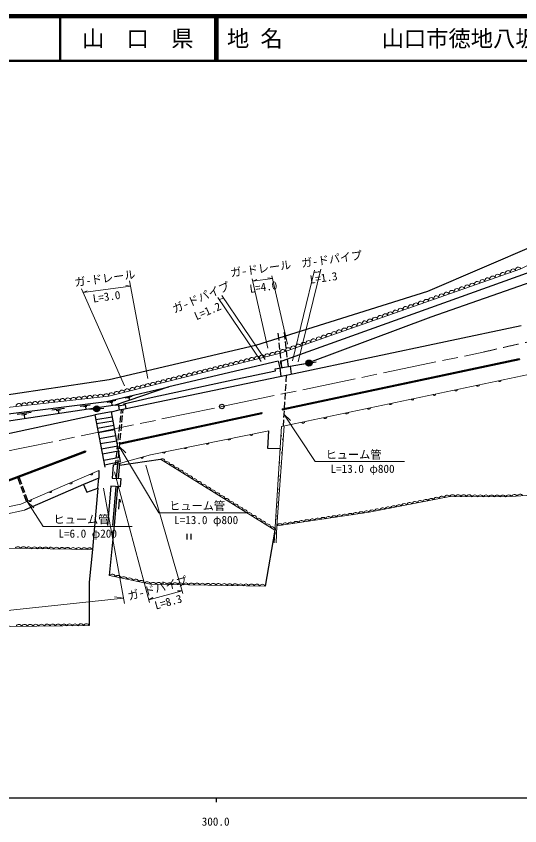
# Model space of a CAD drawing. Units: millimetres, scale not verified. Extents: x 40000 to 680000, y 20000 to 380000.
# Drawn here: x 323148 to 436018, y 198715 to 380000 of the extents above; entities that cross this region are included whole.
import ezdxf
from ezdxf.enums import TextEntityAlignment as Align

# ---------------------------------------------------------------- set-up
doc = ezdxf.new("R2010")
doc.units = ezdxf.units.MM
doc.header["$LTSCALE"] = 1000
doc.linetypes.add('CHAIN', pattern=[18.5, 12, -1.5, 3.5, -1.5])
for name, color, linetype, lineweight in [('M-BGD', 7, 'Continuous', 13), ('M-BMK', 2, 'CHAIN', 13), ('M-BMK-SRVR', 3, 'Continuous', 25), ('M-STR-HTXT', 7, 'Continuous', 13), ('M-TTL', 2, 'Continuous', 140), ('M-TTL-BAND', 7, 'Continuous', 25), ('M-TTL-LINE', 7, 'Continuous', 50)]:
    doc.layers.add(name, color=color, linetype=linetype, lineweight=lineweight)
doc.layers.add('M-TTL-TXT', color=7, linetype='Continuous')
doc.styles.add('ＭＳ ゴシック', font='')
doc.styles.get('ＭＳ ゴシック').set_extended_font_data('MS Gothic')

msp = doc.modelspace()

# ---------------------------------------------------------------- hatches: boundary and pattern name
at = {"layer": 'M-BGD'}
for points in [[(389440, 302446, 0.97359), (388088, 302254, 0.01338), (388093, 302218, 1)], [(341870, 292142, 0.97359), (340508, 292055, 0.01338), (340510, 292019, 1)]]:
    msp.add_hatch(color=256, dxfattribs=at).paths.add_polyline_path(points)

# ---------------------------------------------------------------- linework, layer by layer
at = {"layer": 'M-BGD', "lineweight": 25}
for p, q in [((439700, 328779), (415363, 318336)), ((438485, 322728), (382687, 302741)), ((416158, 312697), (442955, 322106)), ((415363, 318336), (376808, 306244)), ((388358, 302318), (416158, 312697)), ((385468, 299981), (436307, 310710)), ((382059, 307388), (381898, 308993)), ((383457, 307641), (383275, 309242)), ((382260, 305398), (382109, 306891)), ((383684, 305654), (383514, 307144)), ((376808, 306244), (343984, 298565)), ((382460, 303408), (382310, 304901)), ((383910, 303667), (383740, 305157)), ((381825, 302782), (357339, 297045)), ((381825, 302782), (382233, 301228)), ((382671, 301306), (382510, 302911)), ((382722, 292095), (435907, 303376)), ((382774, 291851), (435959, 303131)), ((384148, 301569), (383966, 303170)), ((435907, 303376), (435959, 303131)), ((381192, 301043), (388358, 302318)), ((381271, 300556), (381192, 301043)), ((382233, 301228), (382467, 299356)), ((382687, 302741), (382313, 302671)), ((382313, 302671), (382671, 301306)), ((384538, 301638), (384801, 299842)), ((387187, 302100), (388088, 302254)), ((389448, 302484), (390349, 302637)), ((347803, 292138), (385468, 299981)), ((372337, 298742), (381271, 300556)), ((383688, 299610), (383593, 298129)), ((343984, 298565), (314007, 294108)), ((353404, 294630), (372337, 298742)), ((383561, 297631), (383465, 296134)), ((343425, 293712), (357339, 297045)), ((357339, 297045), (345328, 292877)), ((383432, 295635), (383336, 294138)), ((315470, 290192), (343425, 293712)), ((343535, 293557), (345456, 294005)), ((347293, 293218), (353404, 294630)), ((347606, 294576), (349126, 294930)), ((348113, 294564), (348631, 294689)), ((348413, 294556), (348561, 294128)), ((345328, 292877), (314554, 288290)), ((331142, 291837), (333976, 292211)), ((337453, 292696), (339715, 292977)), ((338236, 292574), (338961, 292667)), ((338692, 292550), (338768, 291989)), ((339598, 291972), (340508, 292055)), ((341882, 292179), (342792, 292262)), ((344170, 293499), (344805, 293647)), ((344490, 293487), (344618, 292868)), ((345328, 292877), (346165, 292990)), ((347646, 292960), (346072, 292658)), ((346072, 292658), (346230, 291836)), ((346165, 292990), (346234, 292689)), ((346230, 291836), (347803, 292138)), ((346664, 291919), (346567, 291008)), ((347054, 291994), (346968, 291107)), ((347374, 292908), (347293, 293218)), ((347803, 292138), (347646, 292960)), ((382722, 292095), (382774, 291851)), ((383304, 293639), (383208, 292142)), ((315531, 285283), (340794, 290707)), ((323350, 290924), (326488, 291336)), ((324384, 290758), (325428, 290916)), ((324919, 290679), (325016, 290048)), ((332124, 291720), (333053, 291849)), ((332586, 291650), (332703, 291113)), ((344474, 291428), (340794, 290707)), ((340794, 290707), (343050, 279056)), ((340996, 289665), (344681, 290320)), ((344474, 291428), (346230, 291836)), ((346550, 280272), (344474, 291428)), ((346514, 290510), (346356, 289019)), ((346523, 284490), (378183, 291258)), ((346575, 284245), (378235, 291013)), ((346920, 290609), (346775, 289116)), ((378183, 291258), (378235, 291013)), ((383176, 291643), (383080, 290146)), ((341161, 288812), (344854, 289389)), ((341366, 287751), (345036, 288408)), ((346304, 288521), (346146, 287030)), ((346726, 288618), (346581, 287125)), ((383048, 289647), (382953, 288166)), ((341559, 286757), (345217, 287437)), ((346093, 286533), (345935, 285041)), ((346533, 286628), (346388, 285135)), ((379579, 283188), (379756, 287165)), ((341813, 285444), (345468, 286087)), ((342037, 284286), (345688, 284908)), ((346340, 284637), (346195, 283144)), ((342265, 283107), (345897, 283784)), ((345882, 284544), (345724, 283052)), ((346523, 284490), (346575, 284245)), ((382293, 283092), (379579, 283188)), ((319197, 275391), (338638, 282702)), ((319267, 275151), (338726, 282468)), ((338638, 282702), (338726, 282468)), ((342471, 282045), (342474, 282027)), ((342474, 282027), (346100, 282692)), ((342759, 280557), (346369, 281244)), ((345672, 282555), (345514, 281063)), ((346147, 282647), (346002, 281154)), ((342954, 279550), (346550, 280272)), ((344885, 279545), (344628, 276571)), ((344885, 279545), (346559, 279925)), ((345461, 280566), (345364, 279654)), ((345667, 276507), (345939, 279785)), ((345953, 280656), (345867, 279768)), ((346051, 276484), (346341, 279876)), ((346303, 279431), (355517, 280785)), ((341698, 278278), (341635, 276586)), ((323448, 276723), (324018, 275160)), ((323765, 276842), (324332, 275287)), ((341635, 276586), (338269, 275127)), ((341464, 274338), (341635, 276586)), ((344628, 276571), (346626, 276448)), ((346626, 276448), (346469, 274617)), ((324189, 274690), (324704, 273281)), ((324503, 274817), (325018, 273408)), ((338269, 275127), (325042, 269368)), ((338269, 275127), (338952, 273391)), ((338952, 273391), (341464, 274338)), ((341464, 274338), (340230, 260549)), ((344391, 274748), (343622, 265994)), ((346469, 274617), (344391, 274748)), ((344818, 265968), (345540, 274675)), ((345215, 265961), (345918, 274651)), ((324875, 272812), (325445, 271249)), ((325189, 272939), (325757, 271384)), ((346138, 269644), (346299, 271866)), ((346299, 271866), (346492, 271189)), ((344069, 254782), (345215, 265961)), ((381150, 264919), (378931, 252386)), ((361390, 264119), (361390, 262819)), ((362365, 262819), (362365, 264119)), ((340230, 260549), (339520, 253301)), ((339520, 253301), (339505, 243554))]:
    msp.add_line(p, q, dxfattribs=at)
at = {"layer": 'M-BGD'}
for p, q in [((380972, 262082), (382607, 288093)), ((381150, 264919), (355517, 280785))]:
    msp.add_line(p, q, dxfattribs=at)
for points in [[(479119, 345359), (436239, 323424), (382369, 304565), (343942, 294936), (317007, 291963), (293533, 290321), (247503, 289848), (245077, 289108), (230459, 280554)], [(382607, 288093), (437987, 299796), (438907, 295683)], [(346559, 279925), (353257, 281819), (379756, 287165)], [(383169, 288212), (381586, 265867), (381381, 262057)], [(251860, 265354), (265467, 266557), (279588, 268297), (289663, 267906), (310005, 267842), (324202, 270711), (341698, 278278)], [(443183, 273032), (432822, 272355), (420299, 272454), (402234, 268914), (381586, 265867)], [(325042, 269368), (310400, 266228), (289248, 266406), (280620, 266810), (260780, 264354), (251409, 263740)], [(340230, 260549), (311797, 260997), (293007, 263526), (289248, 266406)], [(378931, 252386), (353254, 252830), (344069, 254782)], [(339505, 243554), (321889, 243376), (311629, 246502), (299451, 252362)]]:
    msp.add_lwpolyline(points, dxfattribs=at)
at = {"layer": 'M-BGD', "lineweight": 25}
for centre in [(388767, 302332), (341190, 292080)]:
    msp.add_circle(centre, 683, dxfattribs=at)
at = {"layer": 'M-BGD'}
for centre, radius, start, end in [((433376, 322414), 607, 19.97614, 198.61236), ((434522, 322815), 607, 19.97614, 198.61236), ((435668, 323217), 607, 19.97614, 198.61236), ((427645, 320408), 607, 19.97614, 198.61236), ((428791, 320809), 607, 19.97614, 198.61236), ((429937, 321210), 607, 19.97614, 198.61236), ((431084, 321612), 607, 19.97614, 198.61236), ((432230, 322013), 607, 19.97614, 198.61236), ((423060, 318803), 607, 19.97614, 198.61236), ((424207, 319204), 607, 19.97614, 198.61236), ((425353, 319605), 607, 19.97614, 198.61236), ((426499, 320007), 607, 19.97614, 198.61236), ((417330, 316796), 607, 19.97614, 198.61236), ((418476, 317198), 607, 19.97614, 198.61236), ((419622, 317599), 607, 19.97614, 198.61236), ((420768, 318000), 607, 19.97614, 198.61236), ((421914, 318402), 607, 19.97614, 198.61236), ((412745, 315191), 607, 19.97614, 198.61236), ((413891, 315593), 607, 19.97614, 198.61236), ((415037, 315994), 607, 19.97614, 198.61236), ((416183, 316395), 607, 19.97614, 198.61236), ((407014, 313185), 607, 19.97614, 198.61236), ((408160, 313586), 607, 19.97614, 198.61236), ((409306, 313988), 607, 19.97614, 198.61236), ((410453, 314389), 607, 19.97614, 198.61236), ((411599, 314790), 607, 19.97614, 198.61236), ((402430, 311580), 607, 19.97614, 198.61236), ((403576, 311981), 607, 19.97614, 198.61236), ((404722, 312383), 607, 19.97614, 198.61236), ((405868, 312784), 607, 19.97614, 198.61236), ((396699, 309574), 607, 19.97614, 198.61236), ((397845, 309975), 607, 19.97614, 198.61236), ((398991, 310376), 607, 19.97614, 198.61236), ((400137, 310778), 607, 19.97614, 198.61236), ((401283, 311179), 607, 19.97614, 198.61236), ((392114, 307969), 607, 19.97614, 198.61236), ((393260, 308370), 607, 19.97614, 198.61236), ((394406, 308771), 607, 19.97614, 198.61236), ((395553, 309173), 607, 19.97614, 198.61236), ((386383, 305963), 607, 19.97614, 198.61236), ((387529, 306364), 607, 19.97614, 198.61236), ((388676, 306765), 607, 19.97614, 198.61236), ((389822, 307166), 607, 19.97614, 198.61236), ((390968, 307568), 607, 19.97614, 198.61236), ((380623, 304127), 600, 14.08994, 194.04481), ((381787, 304419), 600, 14.08994, 194.04481), ((382945, 304759), 607, 19.97614, 198.61236), ((384091, 305160), 607, 19.97614, 198.61236), ((385237, 305561), 607, 19.97614, 198.61236), ((373636, 302377), 600, 14.08994, 194.04481), ((374800, 302668), 600, 14.08994, 194.04481), ((375965, 302960), 600, 14.08994, 194.04481), ((377129, 303252), 600, 14.08994, 194.04481), ((378294, 303544), 600, 14.08994, 194.04481), ((379458, 303835), 600, 14.08994, 194.04481), ((365485, 300334), 600, 14.08994, 194.04481), ((366649, 300626), 600, 14.08994, 194.04481), ((367813, 300918), 600, 14.08994, 194.04481), ((368978, 301209), 600, 14.08994, 194.04481), ((370142, 301501), 600, 14.08994, 194.04481), ((371307, 301793), 600, 14.08994, 194.04481), ((372471, 302085), 600, 14.08994, 194.04481), ((358498, 298583), 600, 14.08994, 194.04481), ((359662, 298875), 600, 14.08994, 194.04481), ((360827, 299167), 600, 14.08994, 194.04481), ((361991, 299459), 600, 14.08994, 194.04481), ((363156, 299750), 600, 14.08994, 194.04481), ((364320, 300042), 600, 14.08994, 194.04481), ((351511, 296833), 600, 14.08994, 194.04481), ((352675, 297124), 600, 14.08994, 194.04481), ((353840, 297416), 600, 14.08994, 194.04481), ((355004, 297708), 600, 14.08994, 194.04481), ((356169, 298000), 600, 14.08994, 194.04481), ((357333, 298291), 600, 14.08994, 194.04481), ((426610, 297514), 370, 210.85633, 353.00704), ((431502, 298548), 370, 210.85633, 353.00704), ((344524, 295082), 600, 14.08994, 194.04481), ((345689, 295374), 600, 14.08994, 194.04481), ((346853, 295665), 600, 14.08994, 194.04481), ((348017, 295957), 600, 14.08994, 194.04481), ((349182, 296249), 600, 14.08994, 194.04481), ((350346, 296541), 600, 14.08994, 194.04481), ((421718, 296480), 370, 210.85633, 353.00704), ((327415, 293096), 616, 7.79454, 184.80295), ((328640, 293231), 616, 7.79454, 184.80295), ((329864, 293366), 616, 7.79454, 184.80295), ((331088, 293501), 616, 7.79454, 184.80295), ((332313, 293636), 616, 7.79454, 184.80295), ((333537, 293771), 616, 7.79454, 184.80295), ((334761, 293907), 616, 7.79454, 184.80295), ((335986, 294042), 616, 7.79454, 184.80295), ((337210, 294177), 616, 7.79454, 184.80295), ((338434, 294312), 616, 7.79454, 184.80295), ((339658, 294447), 616, 7.79454, 184.80295), ((340883, 294582), 616, 7.79454, 184.80295), ((342107, 294717), 616, 7.79454, 184.80295), ((343331, 294853), 616, 7.79454, 184.80295), ((411934, 294413), 370, 210.85633, 353.00704), ((416826, 295447), 370, 210.85633, 353.00704), ((323742, 292690), 616, 7.79454, 184.80295), ((324967, 292825), 616, 7.79454, 184.80295), ((326191, 292961), 616, 7.79454, 184.80295), ((402150, 292346), 370, 210.85633, 353.00704), ((407042, 293379), 370, 210.85633, 353.00704), ((392366, 290278), 370, 210.85633, 353.00704), ((397258, 291312), 370, 210.85633, 353.00704), ((387474, 289244), 370, 210.85633, 353.00704), ((375818, 286493), 370, 210.33029, 352.481), ((370916, 285504), 370, 210.33029, 352.481), ((382328, 286044), 250, 303.27247, 49.53267), ((383106, 285209), 250, 122.81747, 229.07768), ((361114, 283527), 370, 210.33029, 352.481), ((366015, 284516), 370, 210.33029, 352.481), ((382140, 283050), 250, 303.27247, 49.53267), ((351338, 281401), 370, 214.71395, 356.86466), ((356213, 282538), 370, 210.33029, 352.481), ((382894, 282216), 250, 122.81747, 229.07768), ((355896, 280252), 654, 351.12057, 125.3673), ((356921, 279617), 654, 351.12057, 125.3673), ((357946, 278982), 654, 351.12057, 125.3673), ((381951, 280056), 250, 303.27247, 49.53267), ((382682, 279224), 250, 122.81747, 229.07768), ((339944, 277650), 370, 222.31134, 4.46205), ((358972, 278348), 654, 351.12057, 125.3673), ((359997, 277713), 654, 351.12057, 125.3673), ((361022, 277078), 654, 351.12057, 125.3673), ((335355, 275665), 370, 222.31134, 4.46205), ((362048, 276444), 654, 351.12057, 125.3673), ((363073, 275809), 654, 351.12057, 125.3673), ((364098, 275175), 654, 351.12057, 125.3673), ((381763, 277062), 250, 303.27247, 49.53267), ((382470, 276231), 250, 122.81747, 229.07768), ((365124, 274540), 654, 351.12057, 125.3673), ((366149, 273905), 654, 351.12057, 125.3673), ((367174, 273271), 654, 351.12057, 125.3673), ((381575, 274068), 250, 303.27247, 49.53267), ((330765, 273681), 370, 222.31134, 4.46205), ((368200, 272636), 654, 351.12057, 125.3673), ((369225, 272001), 654, 351.12057, 125.3673), ((370250, 271367), 654, 351.12057, 125.3673), ((382258, 273239), 250, 122.81747, 229.07768), ((416136, 271362), 671, 34.88898, 167.28547), ((417340, 271598), 671, 34.88898, 167.28547), ((418545, 271834), 671, 34.88898, 167.28547), ((419749, 272070), 671, 34.88898, 167.28547), ((420923, 272159), 690, 24.40851, 154.68921), ((422175, 272149), 690, 24.40851, 154.68921), ((423428, 272139), 690, 24.40851, 154.68921), ((424680, 272129), 690, 24.40851, 154.68921), ((425932, 272119), 690, 24.40851, 154.68921), ((427185, 272109), 690, 24.40851, 154.68921), ((428437, 272100), 690, 24.40851, 154.68921), ((429689, 272090), 690, 24.40851, 154.68921), ((430942, 272080), 690, 24.40851, 154.68921), ((432194, 272070), 690, 24.40851, 154.68921), ((433491, 272072), 726, 30.43819, 157.04034), ((434786, 272156), 726, 30.43819, 157.04034), ((436081, 272241), 726, 30.43819, 157.04034), ((326176, 271696), 370, 222.31134, 4.46205), ((371276, 270732), 654, 351.12057, 125.3673), ((372301, 270097), 654, 351.12057, 125.3673), ((373326, 269463), 654, 351.12057, 125.3673), ((381387, 271074), 250, 303.27247, 49.53267), ((382046, 270246), 250, 122.81747, 229.07768), ((406501, 269474), 671, 34.88898, 167.28547), ((407706, 269710), 671, 34.88898, 167.28547), ((408910, 269946), 671, 34.88898, 167.28547), ((410114, 270182), 671, 34.88898, 167.28547), ((411319, 270418), 671, 34.88898, 167.28547), ((412523, 270654), 671, 34.88898, 167.28547), ((413727, 270890), 671, 34.88898, 167.28547), ((414932, 271126), 671, 34.88898, 167.28547), ((374352, 268828), 654, 351.12057, 125.3673), ((375377, 268193), 654, 351.12057, 125.3673), ((395593, 267660), 671, 32.21878, 164.5697), ((396808, 267839), 671, 32.21878, 164.5697), ((398023, 268018), 671, 32.21878, 164.5697), ((399237, 268197), 671, 32.21878, 164.5697), ((400452, 268377), 671, 32.21878, 164.5697), ((401666, 268556), 671, 32.21878, 164.5697), ((402888, 268766), 671, 34.88898, 167.28547), ((404093, 269002), 671, 34.88898, 167.28547), ((405297, 269238), 671, 34.88898, 167.28547), ((376402, 267559), 654, 351.12057, 125.3673), ((377428, 266924), 654, 351.12057, 125.3673), ((378453, 266290), 654, 351.12057, 125.3673), ((381198, 268080), 250, 303.27247, 49.53267), ((381834, 267254), 250, 122.81747, 229.07768), ((383447, 265867), 671, 32.21878, 164.5697), ((384662, 266047), 671, 32.21878, 164.5697), ((385876, 266226), 671, 32.21878, 164.5697), ((387091, 266405), 671, 32.21878, 164.5697), ((388306, 266584), 671, 32.21878, 164.5697), ((389520, 266764), 671, 32.21878, 164.5697), ((390735, 266943), 671, 32.21878, 164.5697), ((391949, 267122), 671, 32.21878, 164.5697), ((393164, 267301), 671, 32.21878, 164.5697), ((394379, 267481), 671, 32.21878, 164.5697), ((379478, 265655), 654, 351.12057, 125.3673), ((380504, 265020), 654, 351.12057, 125.3673), ((381010, 265086), 250, 303.27247, 49.53267), ((382232, 265688), 671, 32.21878, 164.5697), ((381650, 264262), 250, 123.79191, 230.05211), ((323537, 260534), 678, 23.28697, 154.90499), ((324773, 260515), 678, 23.28697, 154.90499), ((326009, 260495), 678, 23.28697, 154.90499), ((327245, 260476), 678, 23.28697, 154.90499), ((328482, 260456), 678, 23.28697, 154.90499), ((329718, 260437), 678, 23.28697, 154.90499), ((330954, 260417), 678, 23.28697, 154.90499), ((332190, 260398), 678, 23.28697, 154.90499), ((333427, 260378), 678, 23.28697, 154.90499), ((334663, 260359), 678, 23.28697, 154.90499), ((335899, 260339), 678, 23.28697, 154.90499), ((337135, 260320), 678, 23.28697, 154.90499), ((338372, 260300), 678, 23.28697, 154.90499), ((339608, 260281), 678, 23.28697, 154.90499), ((344649, 254288), 762, 16.38082, 139.61876), ((345961, 254010), 762, 16.38082, 139.61876), ((347274, 253731), 762, 16.38082, 139.61876), ((348586, 253452), 762, 16.38082, 139.61876), ((349898, 253173), 762, 16.38082, 139.61876), ((351210, 252894), 762, 16.38082, 139.61876), ((352522, 252615), 762, 16.38082, 139.61876), ((353861, 252552), 667, 22.62689, 155.39304), ((355083, 252531), 667, 22.62689, 155.39304), ((356306, 252510), 667, 22.62689, 155.39304), ((357529, 252489), 667, 22.62689, 155.39304), ((358752, 252468), 667, 22.62689, 155.39304), ((359974, 252446), 667, 22.62689, 155.39304), ((361197, 252425), 667, 22.62689, 155.39304), ((362420, 252404), 667, 22.62689, 155.39304), ((363643, 252383), 667, 22.62689, 155.39304), ((364865, 252362), 667, 22.62689, 155.39304), ((366088, 252341), 667, 22.62689, 155.39304), ((367311, 252320), 667, 22.62689, 155.39304), ((368533, 252298), 667, 22.62689, 155.39304), ((369756, 252277), 667, 22.62689, 155.39304), ((370979, 252256), 667, 22.62689, 155.39304), ((372202, 252235), 667, 22.62689, 155.39304), ((373424, 252214), 667, 22.62689, 155.39304), ((374647, 252193), 667, 22.62689, 155.39304), ((375870, 252172), 667, 22.62689, 155.39304), ((377093, 252151), 667, 22.62689, 155.39304), ((378315, 252129), 667, 22.62689, 155.39304), ((323780, 243100), 695, 25.68563, 155.4689), ((325038, 243113), 695, 25.68563, 155.4689), ((326296, 243126), 695, 25.68563, 155.4689), ((327555, 243138), 695, 25.68563, 155.4689), ((328813, 243151), 695, 25.68563, 155.4689), ((330071, 243164), 695, 25.68563, 155.4689), ((331329, 243176), 695, 25.68563, 155.4689), ((332588, 243189), 695, 25.68563, 155.4689), ((333846, 243202), 695, 25.68563, 155.4689), ((335104, 243214), 695, 25.68563, 155.4689), ((336363, 243227), 695, 25.68563, 155.4689), ((337621, 243240), 695, 25.68563, 155.4689), ((338879, 243252), 695, 25.68563, 155.4689)]:
    msp.add_arc(centre, radius, start, end, dxfattribs=at)
at = {"layer": 'M-BMK'}
for p, q in [((369245, 292602), (427836, 304782)), ((301480, 278515), (369245, 292602))]:
    msp.add_line(p, q, dxfattribs=at)
msp.add_arc((528850, -119296), 435942, 98.13018, 103.39805, dxfattribs=at)
at = {"layer": 'M-BMK-SRVR'}
msp.add_circle((369245, 292602), 500, dxfattribs=at)
at = {"layer": 'M-STR-HTXT'}
for p, q in [((390030, 323129), (385068, 302825)), ((391453, 323359), (386360, 302631)), ((389899, 322593), (391313, 322789)), ((389899, 322593), (390377, 322786)), ((391313, 322789), (390801, 322845)), ((376049, 321157), (379519, 305641)), ((376154, 320688), (380581, 321302)), ((376154, 320688), (377111, 321073)), ((380581, 321302), (379557, 321412)), ((380447, 321894), (383939, 306534)), ((338127, 318110), (348737, 319581)), ((348737, 319581), (347713, 319691)), ((348524, 320719), (352625, 298901)), ((337768, 318915), (347444, 297198)), ((338127, 318110), (339083, 318495)), ((369265, 317426), (378959, 303117)), ((368350, 316978), (378045, 302669)), ((368669, 316508), (369583, 316956)), ((383127, 290881), (390147, 280282)), ((383127, 290881), (384648, 289489)), ((346245, 283661), (355093, 268815)), ((346245, 283661), (347698, 282199)), ((360524, 250749), (352167, 279438)), ((390147, 280282), (410147, 280282)), ((353057, 248727), (345212, 278004)), ((347429, 248469), (342746, 274301)), ((325588, 271311), (329170, 265771)), ((325588, 271311), (327094, 269903)), ((355093, 268815), (375093, 268815)), ((329170, 265771), (349170, 265771)), ((352900, 249309), (360350, 251347)), ((360350, 251347), (359320, 251324)), ((253488, 239738), (347205, 249699)), ((347205, 249699), (345164, 249985)), ((352900, 249309), (353799, 249814))]:
    msp.add_line(p, q, dxfattribs=at)
at = {"layer": 'M-TTL'}
msp.add_line((680000, 380000), (40000, 380000), dxfattribs=at)
at = {"layer": 'M-TTL-BAND'}
for p, q in [((40000, 205000), (579000, 205000)), ((368000, 205000), (368000, 204000))]:
    msp.add_line(p, q, dxfattribs=at)
at = {"layer": 'M-TTL-LINE'}
for p, q in [((333000, 380000), (333000, 370000)), ((367750, 380000), (367750, 370000)), ((368250, 380000), (368250, 370000)), ((40000, 370000), (680000, 370000))]:
    msp.add_line(p, q, dxfattribs=at)

# ---------------------------------------------------------------- texts
at = {"layer": 'M-STR-HTXT', "style": 'ＭＳ ゴシック'}
for s, rotation, p in [('ガ-ドパイプ', 7.893, (387239, 323194)), ('ガ-ドレール', 7.893, (371340, 321058)), ('ガ-ドレール', 7.893, (336422, 318912)), ('L=1.3', 7.893, (389162, 319551)), ('ガ-ドパイプ', 23.386, (358831, 312948)), ('L=4.0', 7.893, (375655, 317487)), ('L=3.0', 7.893, (340512, 315325)), ('L=1.2', 23.386, (363760, 311396)), ('ガ-ドパイプ', 15.294, (348579, 248657)), ('L=8.3', 15.294, (354604, 246606))]:
    msp.add_text(s, height=1833, rotation=rotation, dxfattribs=at).set_placement(p, align=Align.BOTTOM_LEFT)
for s, p in [('ヒューム管', (392505, 280358)), ('L=13.0 φ800', (393587, 277191)), ('ヒューム管', (357452, 268891)), ('ヒューム管', (331529, 265848)), ('L=13.0 φ800', (358534, 265724)), ('L=6.0 φ200', (332610, 262681))]:
    msp.add_text(s, height=1833, dxfattribs=at).set_placement(p, align=Align.BOTTOM_LEFT)
at = {"layer": 'M-TTL-BAND', "style": 'ＭＳ ゴシック'}
msp.add_text('300.0', height=1833, dxfattribs=at).set_placement((367844, 198195), align=Align.BOTTOM_CENTER)
at = {"layer": 'M-TTL-TXT', "style": 'ＭＳ ゴシック'}
msp.add_text('山\u3000口\u3000県', height=3666, dxfattribs=at).set_placement((350375, 375000), align=Align.MIDDLE_CENTER)
for s, p in [('地 名', (370380, 375000)), ('山口市徳地八坂', (405024, 375000))]:
    msp.add_text(s, height=3666, dxfattribs=at).set_placement(p, align=Align.MIDDLE_LEFT)

doc.saveas('drawing.dxf')
